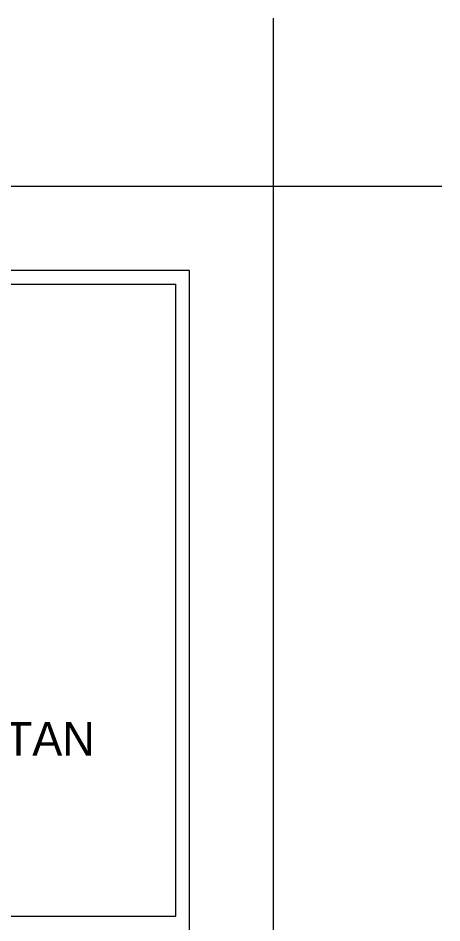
# Model space of a CAD drawing. Header units: metres. Extents: x 109 to 651, y -602 to 458.
# Drawn here: x 198.53 to 201.05, y -576.15 to -570.78 of the extents above; entities that cross this region are included whole.
import ezdxf

# ---------------------------------------------------------------- set-up
doc = ezdxf.new("R2010")
doc.units = ezdxf.units.M
doc.header["$LTSCALE"] = 0.05
doc.header["$MEASUREMENT"] = 0
doc.layers.get('0').update_dxf_attribs({"lineweight": 13})
doc.layers.add('Layout', color=7, linetype='Continuous', lineweight=15)
doc.styles.add('Isian Kop', font='ARLRDBD.TTF', dxfattribs={"height": 3})

# ---------------------------------------------------------------- blocks, each defined once
blk = doc.blocks.new('LayA3')
at = {"color": 1}
blk.add_lwpolyline([(430, 297), (420, 297), (420, 307)], dxfattribs=at)
at = {"layer": 'Layout'}
for p, q in [((415, 292), (25, 292)), ((415, 5), (415, 292)), ((351.8, 291.2), (414.2, 291.2)), ((414.2, 253.656), (414.2, 291.2)), ((351.8, 253.656), (414.2, 253.656))]:
    blk.add_line(p, q, dxfattribs=at)
blk.add_lwpolyline([(0, 0), (420, 0), (420, 297), (0, 297)], close=True, dxfattribs=at)
at = {"layer": 'Layout', "insert": (383.004, 260.852), "char_height": 2, "attachment_point": 5, "style": 'Isian Kop'}
blk.add_mtext_dynamic_manual_height_columns('DINAS PERTANIAN SUMATERA SELATAN\\PDENGAN\\PUNIVERSITAS SRIWIJAYA', width=59.57531, gutter_width=1.2, heights=[0], dxfattribs=at)
blk = doc.blocks.new('*U12')
at = {"layer": 'Layout', "xscale": 0.1, "yscale": 0.1, "zscale": 0.1}
blk.add_blockref('LayA3', (-21.4211, -14.85), dxfattribs=at)
blk = doc.blocks.new('*U13')
at = {"color": 0, "linetype": 'ByBlock', "lineweight": -2, "transparency": 16777216}
blk.add_blockref('*U12', (0, -450), dxfattribs=at)

msp = doc.modelspace()

# ---------------------------------------------------------------- block references
msp.add_blockref('*U13', (179.4664, -136.6266))

doc.saveas('drawing.dxf')
